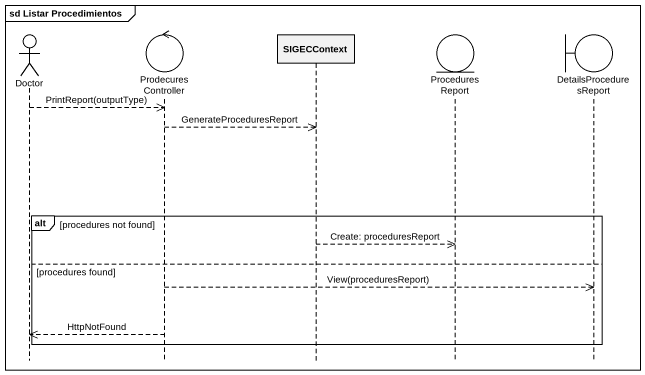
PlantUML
@startuml
mainframe sd Listar Procedimientos
hide footbox
actor Doctor
control ProdecuresController
participant SIGECContext
entity ProceduresReport
boundary DetailsProceduresReport

Doctor -->> ProdecuresController : PrintReport(outputType)
ProdecuresController -->> SIGECContext : GenerateProceduresReport
alt procedures not found
  SIGECContext -->> ProceduresReport : Create: proceduresReport
else procedures found
  ProdecuresController -->> DetailsProceduresReport : View(proceduresReport)
  ProdecuresController -->> Doctor : HttpNotFound
end
@enduml
